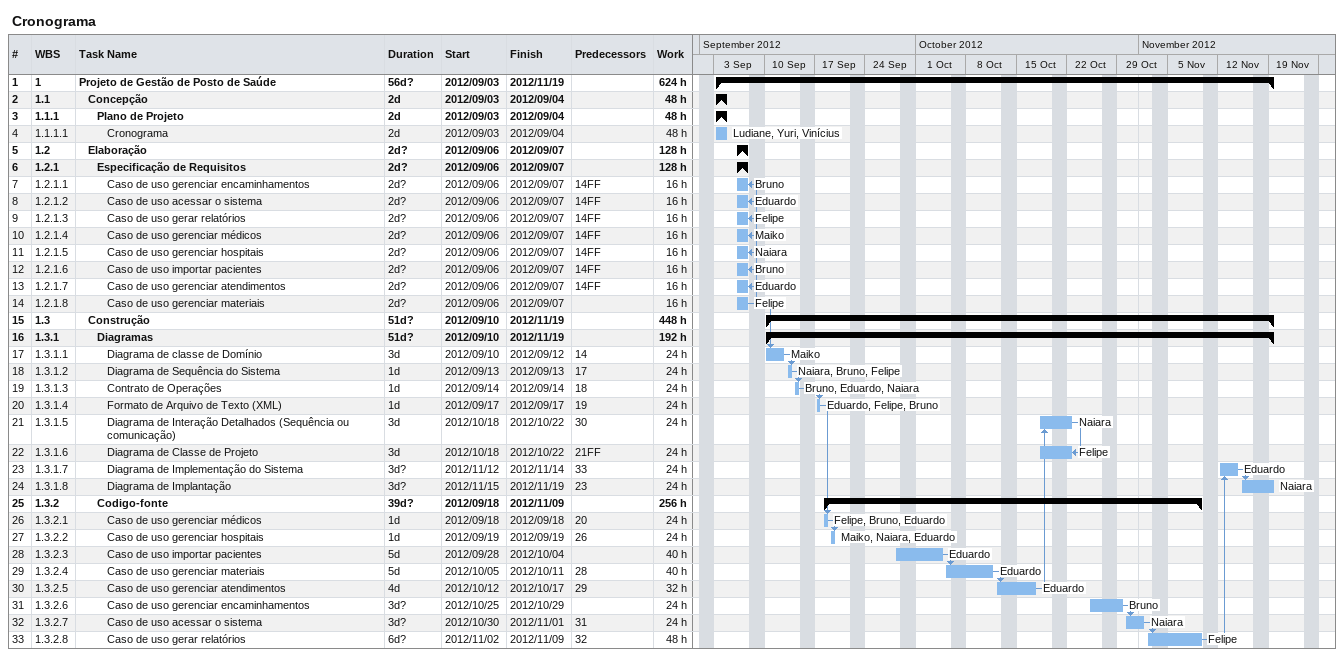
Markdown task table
Cronograma

| ID | WBS | Task | Duration | Start | Finish | Predecessors | Resources | Work (h) |
|---|---|---|---|---|---|---|---|---|
| 1 | 1 | **Projeto de Gestão de Posto de Saúde** | 56d? | 2012-09-03 | 2012-11-19 |  |  | 624 |
| 2 | 1.1 | **Concepção** | 2d | 2012-09-03 | 2012-09-04 |  |  | 48 |
| 3 | 1.1.1 | **Plano de Projeto** | 2d | 2012-09-03 | 2012-09-04 |  |  | 48 |
| 4 | 1.1.1.1 | Cronograma | 2d | 2012-09-03 | 2012-09-04 |  | Ludiane, Yuri, Vinícius | 48 |
| 5 | 1.2 | **Elaboração** | 2d? | 2012-09-06 | 2012-09-07 |  |  | 128 |
| 6 | 1.2.1 | **Especificação de Requisitos** | 2d? | 2012-09-06 | 2012-09-07 |  |  | 128 |
| 7 | 1.2.1.1 | Caso de uso gerenciar encaminhamentos | 2d? | 2012-09-06 | 2012-09-07 | 14FF | Bruno | 16 |
| 8 | 1.2.1.2 | Caso de uso acessar o sistema | 2d? | 2012-09-06 | 2012-09-07 | 14FF | Eduardo | 16 |
| 9 | 1.2.1.3 | Caso de uso gerar relatórios | 2d? | 2012-09-06 | 2012-09-07 | 14FF | Felipe | 16 |
| 10 | 1.2.1.4 | Caso de uso gerenciar médicos | 2d? | 2012-09-06 | 2012-09-07 | 14FF | Maiko | 16 |
| 11 | 1.2.1.5 | Caso de uso gerenciar hospitais | 2d? | 2012-09-06 | 2012-09-07 | 14FF | Naiara | 16 |
| 12 | 1.2.1.6 | Caso de uso importar pacientes | 2d? | 2012-09-06 | 2012-09-07 | 14FF | Bruno | 16 |
| 13 | 1.2.1.7 | Caso de uso gerenciar atendimentos | 2d? | 2012-09-06 | 2012-09-07 | 14FF | Eduardo | 16 |
| 14 | 1.2.1.8 | Caso de uso gerenciar materiais | 2d? | 2012-09-06 | 2012-09-07 |  | Felipe | 16 |
| 15 | 1.3 | **Construção** | 51d? | 2012-09-10 | 2012-11-19 |  |  | 448 |
| 16 | 1.3.1 | **Diagramas** | 51d? | 2012-09-10 | 2012-11-19 |  |  | 192 |
| 17 | 1.3.1.1 | Diagrama de classe de Domínio | 3d | 2012-09-10 | 2012-09-12 | 14 | Maiko | 24 |
| 18 | 1.3.1.2 | Diagrama de Sequência do Sistema | 1d | 2012-09-13 | 2012-09-13 | 17 | Naiara, Bruno, Felipe | 24 |
| 19 | 1.3.1.3 | Contrato de Operações | 1d | 2012-09-14 | 2012-09-14 | 18 | Bruno, Eduardo, Naiara | 24 |
| 20 | 1.3.1.4 | Formato de Arquivo de Texto (XML) | 1d | 2012-09-17 | 2012-09-17 | 19 | Eduardo, Felipe, Bruno | 24 |
| 21 | 1.3.1.5 | Diagrama de Interação Detalhados (Sequência ou comunicação) | 3d | 2012-10-18 | 2012-10-22 | 30 | Naiara | 24 |
| 22 | 1.3.1.6 | Diagrama de Classe de Projeto | 3d | 2012-10-18 | 2012-10-22 | 21FF | Felipe | 24 |
| 23 | 1.3.1.7 | Diagrama de Implementação do Sistema | 3d? | 2012-11-12 | 2012-11-14 | 33 | Eduardo | 24 |
| 24 | 1.3.1.8 | Diagrama de Implantação | 3d? | 2012-11-15 | 2012-11-19 | 23 | Naiara | 24 |
| 25 | 1.3.2 | **Codigo-fonte** | 39d? | 2012-09-18 | 2012-11-09 |  |  | 256 |
| 26 | 1.3.2.1 | Caso de uso gerenciar médicos | 1d | 2012-09-18 | 2012-09-18 | 20 | Felipe, Bruno, Eduardo | 24 |
| 27 | 1.3.2.2 | Caso de uso gerenciar hospitais | 1d | 2012-09-19 | 2012-09-19 | 26 | Maiko, Naiara, Eduardo | 24 |
| 28 | 1.3.2.3 | Caso de uso importar pacientes | 5d | 2012-09-28 | 2012-10-04 |  | Eduardo | 40 |
| 29 | 1.3.2.4 | Caso de uso gerenciar materiais | 5d | 2012-10-05 | 2012-10-11 | 28 | Eduardo | 40 |
| 30 | 1.3.2.5 | Caso de uso gerenciar atendimentos | 4d | 2012-10-12 | 2012-10-17 | 29 | Eduardo | 32 |
| 31 | 1.3.2.6 | Caso de uso gerenciar encaminhamentos | 3d? | 2012-10-25 | 2012-10-29 |  | Bruno | 24 |
| 32 | 1.3.2.7 | Caso de uso acessar o sistema | 3d? | 2012-10-30 | 2012-11-01 | 31 | Naiara | 24 |
| 33 | 1.3.2.8 | Caso de uso gerar relatórios | 6d? | 2012-11-02 | 2012-11-09 | 32 | Felipe | 48 |
